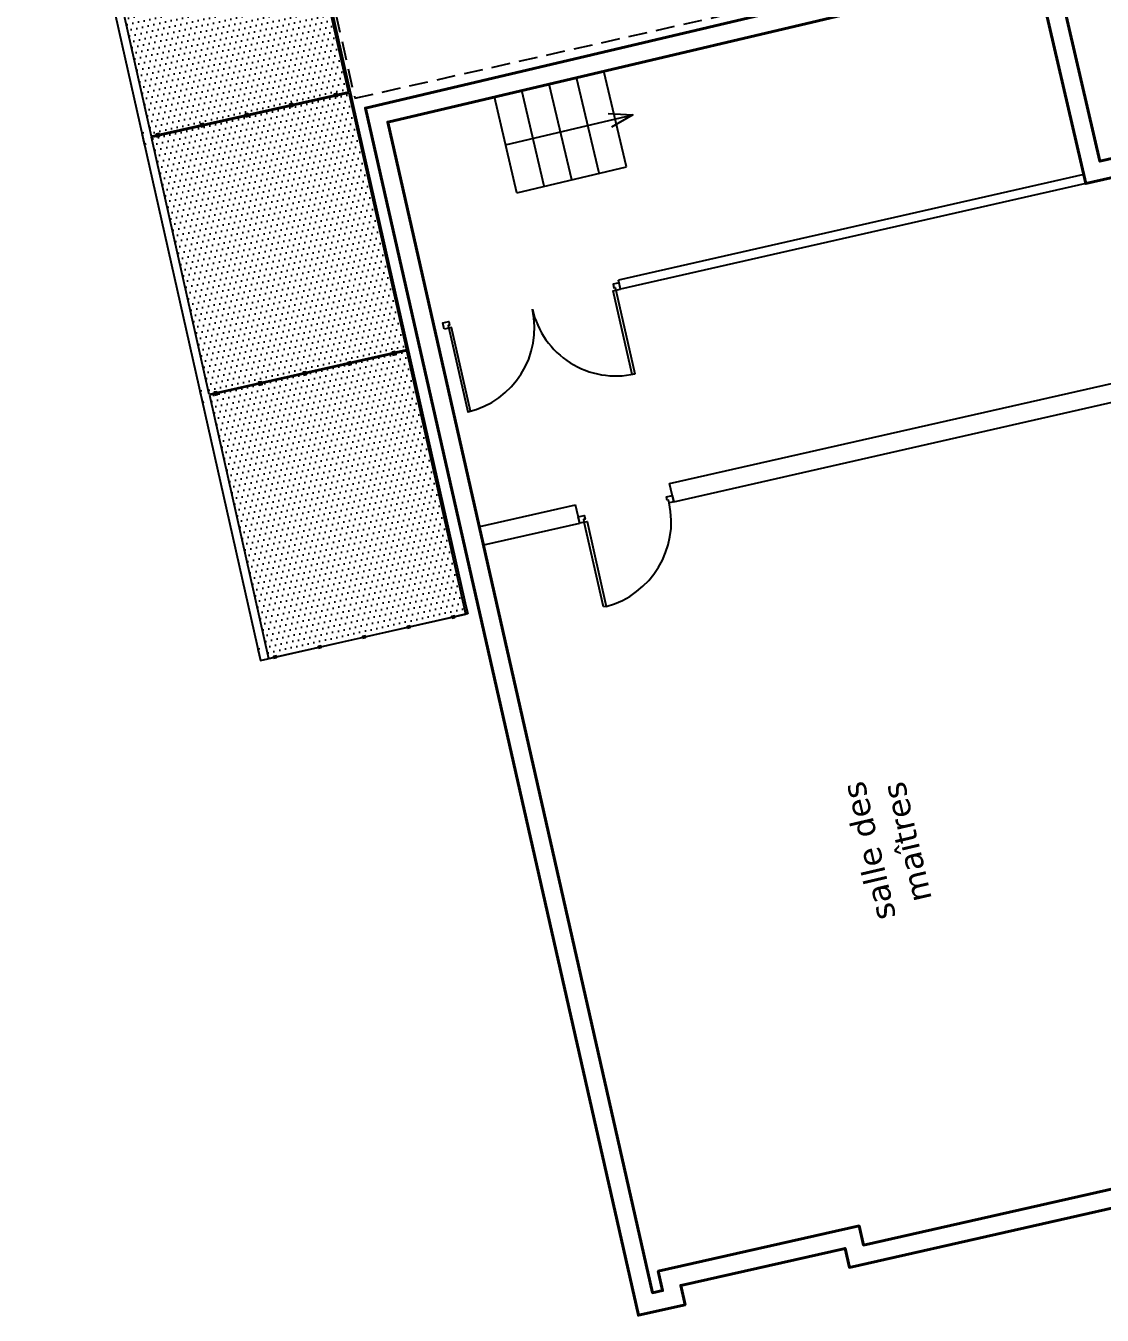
# Model space of a CAD drawing. Header units: metres. Extents: x 595957 to 596103, y 139647 to 139785.
# Drawn here: x 596023.05 to 596034.54, y 139654.96 to 139668.73 of the extents above; entities that cross this region are included whole.
import ezdxf
from ezdxf.enums import TextEntityAlignment as Align

# ---------------------------------------------------------------- set-up
doc = ezdxf.new("R2010")
doc.units = ezdxf.units.M
doc.header["$MEASUREMENT"] = 0
doc.linetypes.add('02', pattern=[0.28, 0.2, -0.08])
doc.layers.add('01-BETON-0.40', color=4, linetype='Continuous', lineweight=40)
for name, color, linetype in [('01-MEN-FIXATIONS-0.10', 10, 'Continuous'), ('01-VITR-0.18', 134, 'Continuous'), ('02-VU-CACHE-02-0.10', 133, '02'), ('06-TXT-DIVERS-0.20', 70, 'Continuous'), ('08-OMBRE-0.13', 253, 'Continuous'), ('08-VU-0.08', 56, 'Continuous'), ('08-VU-0.20', 32, 'Continuous')]:
    doc.layers.add(name, color=color, linetype=linetype)
doc.styles.add('locaux 100', font='verdana.ttf', dxfattribs={"height": 0.22})
doc.styles.get("Standard").update_dxf_attribs({"font": 'arial.ttf'})
pattern_1 = [(12.67479, (596000.9875, 139641.757705), (0.01677492, 0.06783373), [0, -0.0625])]

# ---------------------------------------------------------------- blocks, each defined once
blk = doc.blocks.new('P180')
for points in [[(-1.85, 0.915), (-1.85, 0), (-1.88, 0), (-1.88, 0.915)], [(-0.08, 0.915), (-0.08, 0), (-0.05, 0), (-0.05, 0.915)], [(0, 0), (0, -0.07), (-0.065, -0.07), (-0.065, -0.03), (-0.05, -0.03), (-0.05, 0)]]:
    blk.add_lwpolyline(points, close=True)
at = {"linetype": 'Continuous'}
blk.add_lwpolyline([(-1.93, 0), (-1.93, -0.07), (-1.865, -0.07), (-1.865, -0.03), (-1.88, -0.03), (-1.88, 0)], close=True, dxfattribs=at)
for centre, start, end in [((-1.88, 0), 0, 90), ((-0.05, 0), 90, 180)]:
    blk.add_arc(centre, 0.915, start, end)
at = {"linetype": 'Continuous', "text_generation_flag": 6}
blk.add_attdef('TEXTE', (-0.188, 0.598), '', height=0.08, rotation=90, dxfattribs=at)
blk = doc.blocks.new('P90')
at = {"linetype": 'Continuous'}
for points in [[(-0.05, 0.964), (-0.05, 0.035), (-0.08, 0.035), (-0.08, 0.964)], [(-0.965, 0.005), (-0.965, -0.035), (-1.03, -0.035), (-1.03, 0.035), (-0.98, 0.035), (-0.98, 0.005)], [(0, 0.035), (0, -0.035), (-0.065, -0.035), (-0.065, 0.005), (-0.05, 0.005), (-0.05, 0.035)]]:
    blk.add_lwpolyline(points, close=True, dxfattribs=at)
blk.add_arc((-0.043, 0.029), 0.937, 92.2388, 179.6062, dxfattribs=at)
at = {"linetype": 'Continuous', "text_generation_flag": 6}
blk.add_attdef('TEXTE', text='', height=0.08, rotation=90, dxfattribs=at).set_placement((-0.188, 0.504), align=Align.CENTER)

msp = doc.modelspace()

# ---------------------------------------------------------------- hatches: boundary and pattern name
at = {"layer": '08-OMBRE-0.13', "true_color": 0x666666}
h = msp.add_hatch(dxfattribs=at)
h.set_pattern_fill('DOTS', color=251)
h.set_pattern_definition(pattern_1)
h.paths.add_polyline_path([(596023.771, 139670.297), (596024.389, 139667.551), (596026.496, 139668.025), (596025.878, 139670.771)])
h = msp.add_hatch(dxfattribs=at)
h.set_pattern_fill('DOTS', color=251)
h.set_pattern_definition(pattern_1)
h.paths.add_polyline_path([(596025.009, 139664.795), (596024.391, 139667.541), (596026.498, 139668.015), (596027.116, 139665.269)])
h = msp.add_hatch(dxfattribs=at)
h.set_pattern_fill('DOTS', color=251)
h.set_pattern_definition(pattern_1)
h.paths.add_polyline_path([(596025.011, 139664.785), (596025.643, 139661.975), (596027.75, 139662.449), (596027.118, 139665.259)])

# ---------------------------------------------------------------- linework, layer by layer
at = {"layer": '01-BETON-0.40'}
for points in [[(596073.162, 139676.045), (596034.52, 139667.284), (596033.989, 139669.575), (596026.676, 139667.851), (596029.592, 139654.963), (596030.09, 139655.076), (596030.043, 139655.281), (596031.798, 139655.677), (596031.845, 139655.473), (596037.133, 139656.668), (596037.059, 139656.993), (596038.814, 139657.394), (596038.889, 139657.065), (596044.15, 139658.253), (596044.103, 139658.458), (596045.858, 139658.859), (596045.905, 139658.655), (596051.181, 139659.843), (596051.135, 139660.047), (596052.893, 139660.449), (596052.939, 139660.244), (596063.148, 139662.547)], [(596063.095, 139662.74), (596053.09, 139660.483), (596053.044, 139660.689), (596050.895, 139660.198), (596050.942, 139659.994), (596046.055, 139658.894), (596046.009, 139659.099), (596043.863, 139658.609), (596043.91, 139658.404), (596039.04, 139657.304), (596038.964, 139657.634), (596036.819, 139657.143), (596036.894, 139656.819), (596031.996, 139655.712), (596031.949, 139655.917), (596029.804, 139655.432), (596029.85, 139655.227), (596029.743, 139655.203), (596026.915, 139667.702), (596033.839, 139669.335), (596034.37, 139667.045), (596073.548, 139675.927)]]:
    msp.add_lwpolyline(points, dxfattribs=at)
at = {"layer": '01-MEN-FIXATIONS-0.10', "color": 251, "true_color": 0x666666}
for points in [[(596026.349, 139667.971), (596026.379, 139667.978), (596026.372, 139668.007), (596026.343, 139668.001)], [(596025.874, 139667.864), (596025.903, 139667.871), (596025.897, 139667.9), (596025.867, 139667.894)], [(596025.398, 139667.757), (596025.428, 139667.764), (596025.421, 139667.793), (596025.392, 139667.787)], [(596024.923, 139667.65), (596024.952, 139667.657), (596024.945, 139667.686), (596024.916, 139667.68)], [(596024.447, 139667.543), (596024.476, 139667.55), (596024.47, 139667.579), (596024.44, 139667.573)], [(596026.969, 139665.215), (596026.999, 139665.222), (596026.992, 139665.251), (596026.963, 139665.244)], [(596026.494, 139665.108), (596026.523, 139665.115), (596026.516, 139665.144), (596026.487, 139665.137)], [(596026.018, 139665.001), (596026.047, 139665.008), (596026.041, 139665.037), (596026.012, 139665.031)], [(596025.542, 139664.894), (596025.572, 139664.901), (596025.565, 139664.93), (596025.536, 139664.924)], [(596025.067, 139664.787), (596025.096, 139664.794), (596025.09, 139664.823), (596025.06, 139664.817)], [(596027.601, 139662.405), (596027.631, 139662.412), (596027.626, 139662.431), (596027.597, 139662.425)], [(596026.65, 139662.191), (596026.679, 139662.198), (596026.675, 139662.218), (596026.646, 139662.211)], [(596027.126, 139662.298), (596027.155, 139662.305), (596027.151, 139662.325), (596027.121, 139662.318)], [(596026.174, 139662.084), (596026.204, 139662.091), (596026.199, 139662.111), (596026.17, 139662.104)], [(596025.699, 139661.978), (596025.728, 139661.984), (596025.724, 139662.004), (596025.694, 139661.997)]]:
    msp.add_lwpolyline(points, close=True, dxfattribs=at)
for centre in [(596025.885, 139667.882), (596026.361, 139667.989), (596025.41, 139667.775), (596024.934, 139667.668), (596024.458, 139667.561), (596026.505, 139665.126), (596026.981, 139665.233), (596026.029, 139665.019), (596025.554, 139664.912), (596025.078, 139664.805), (596027.615, 139662.414), (596027.139, 139662.307), (596026.188, 139662.093), (596026.664, 139662.2), (596025.712, 139661.986)]:
    msp.add_circle(centre, 0.0025, dxfattribs=at)
at = {"layer": '01-VITR-0.18', "color": 251, "true_color": 0x666666}
for points in [[(596023.771, 139670.297), (596024.389, 139667.551), (596026.496, 139668.025), (596025.878, 139670.771)], [(596025.009, 139664.795), (596024.391, 139667.541), (596026.498, 139668.015), (596027.116, 139665.269)], [(596025.011, 139664.785), (596025.643, 139661.975), (596027.75, 139662.449), (596027.118, 139665.259)]]:
    msp.add_lwpolyline(points, close=True, dxfattribs=at)
at = {"layer": '02-VU-CACHE-02-0.10', "color": 251, "true_color": 0x666666}
msp.add_lwpolyline([(596025.373, 139673.246), (596026.563, 139667.957), (596034.202, 139669.675), (596033.013, 139674.964)], dxfattribs=at)
at = {"layer": '08-VU-0.08', "color": 251, "true_color": 0x666666}
msp.add_lwpolyline([(596023.049, 139673.097), (596025.555, 139661.955), (596027.77, 139662.454), (596025.264, 139673.595)], close=True, dxfattribs=at)
for points in [[(596026.51, 139667.961), (596026.53, 139667.966), (596026.504, 139668.083), (596026.484, 139668.078)], [(596024.309, 139667.589), (596024.289, 139667.585), (596024.315, 139667.468), (596024.335, 139667.472)], [(596024.928, 139664.833), (596024.909, 139664.829), (596024.935, 139664.712), (596024.955, 139664.716)], [(596027.723, 139662.566), (596027.743, 139662.571), (596027.77, 139662.454), (596027.653, 139662.427)], [(596025.548, 139662.077), (596025.529, 139662.073), (596025.555, 139661.955), (596025.672, 139661.982)]]:
    msp.add_lwpolyline(points, dxfattribs=at)
at = {"layer": '08-VU-0.20', "color": 251, "true_color": 0x666666}
for p, q in [((596029.171, 139667.155), (596028.93, 139668.177)), ((596029.463, 139667.224), (596029.222, 139668.246)), ((596028.587, 139667.017), (596028.346, 139668.039)), ((596028.879, 139667.086), (596028.638, 139668.108)), ((596028.295, 139666.948), (596028.054, 139667.97)), ((596028.295, 139666.948), (596029.463, 139667.224)), ((596034.348, 139667.142), (596029.378, 139666.016)), ((596034.37, 139667.045), (596029.4, 139665.918)), ((596029.4, 139665.918), (596029.378, 139666.016)), ((596029.925, 139663.843), (596034.914, 139664.974)), ((596029.969, 139663.648), (596034.763, 139664.735)), ((596029.969, 139663.648), (596029.925, 139663.843)), ((596027.897, 139663.383), (596028.92, 139663.615)), ((596028.965, 139663.42), (596028.92, 139663.615)), ((596027.941, 139663.188), (596028.965, 139663.42))]:
    msp.add_line(p, q, dxfattribs=at)
for points in [[(596028.174, 139667.459), (596029.531, 139667.779)], [(596029.27, 139667.795), (596029.531, 139667.779), (596029.304, 139667.649)]]:
    msp.add_lwpolyline(points, dxfattribs=at)

# ---------------------------------------------------------------- block references
for name, p, rotation in [('P180', (596027.518, 139665.491), 192.7741130123166), ('P90', (596028.957, 139663.454), 192.7741129981075)]:
    msp.add_blockref(name, p, dxfattribs=dict(at, rotation=rotation))

# ---------------------------------------------------------------- texts
at = {"layer": '06-TXT-DIVERS-0.20', "insert": (596032.256, 139659.967), "char_height": 0.25, "width": 2.37148, "attachment_point": 5, "rotation": 103.1213, "style": 'locaux 100'}
msp.add_mtext('salle des maîtres', dxfattribs=at)

doc.saveas('drawing.dxf')
